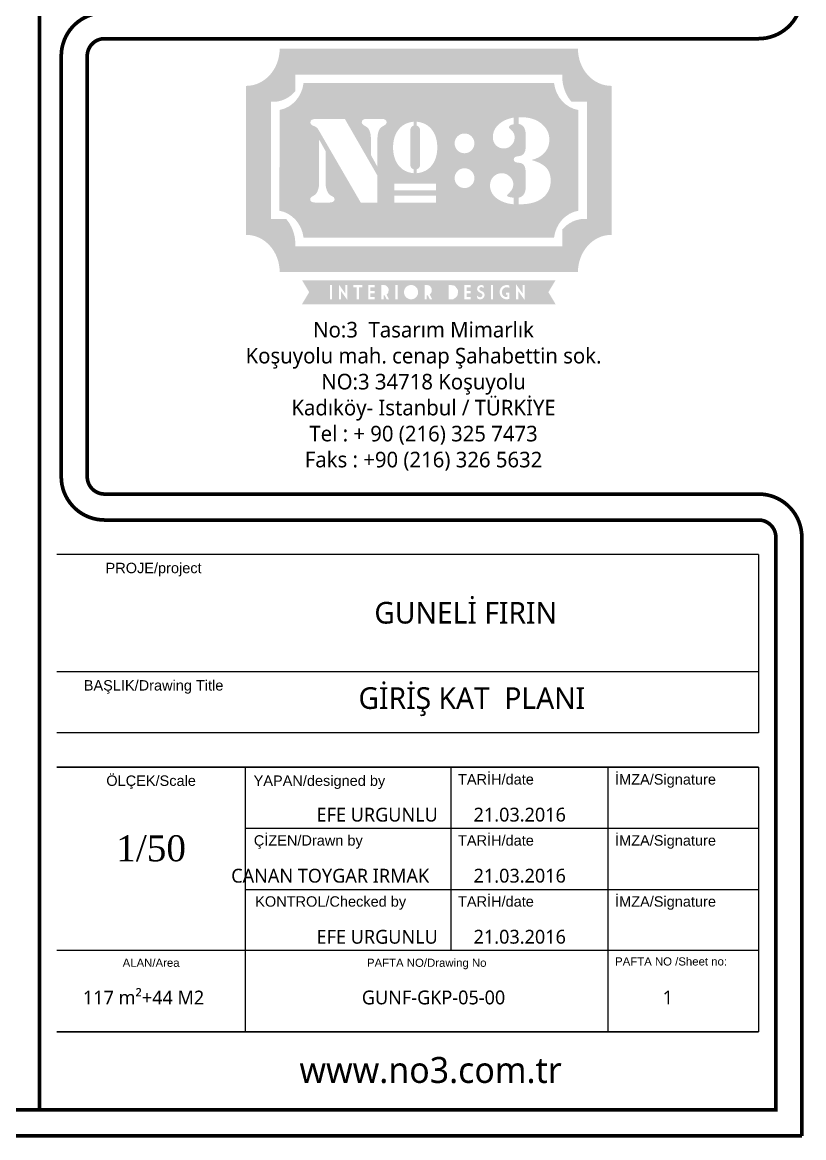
# Model space of a CAD drawing. Header units: millimetres. Extents: x 54215 to 67697, y 23496 to 56611.
# Drawn here: x 58106 to 58559, y 54333 to 54980 of the extents above; entities that cross this region are included whole.
import ezdxf
from ezdxf.enums import TextEntityAlignment as Align

# ---------------------------------------------------------------- set-up
doc = ezdxf.new("R2010")
doc.units = ezdxf.units.MM
doc.layers.add('Layer 1', color=7, linetype='Continuous')
doc.layers.add('t_yazı', color=154, linetype='Continuous', lineweight=25)
doc.styles.add('ARIALT', font='arial.ttf', dxfattribs={"height": 10})
doc.styles.get("Standard").update_dxf_attribs({"font": 'arial.ttf'})

msp = doc.modelspace()

# ---------------------------------------------------------------- hatches: boundary and pattern name
at = {"true_color": 0xe74a37}
h = msp.add_hatch(color=13, dxfattribs=at)
h.dxf.hatch_style = 1
edge = h.paths.add_edge_path()
edge.add_spline(control_points=[(58447.089, 54943.005), (58436.427, 54943.04), (58427.788, 54952.691), (58427.788, 54964.59), (58427.787, 54964.589), (58427.782, 54964.588), (58427.78, 54964.587), (58427.78, 54964.587), (58427.78, 54964.59), (58427.78, 54964.59), (58427.78, 54964.59), (58255.015, 54964.59), (58255.015, 54964.59), (58255.015, 54964.59), (58255.015, 54964.465), (58255.015, 54964.465), (58254.955, 54952.623), (58246.346, 54943.04), (58235.721, 54943.005), (58235.721, 54943.005), (58235.424, 54943.005), (58235.424, 54943.005), (58235.424, 54943.005), (58235.424, 54856.67), (58235.424, 54856.67), (58235.424, 54856.67), (58235.664, 54856.67), (58235.664, 54856.67), (58235.664, 54856.67), (58235.664, 54856.668), (58235.664, 54856.668), (58246.354, 54856.668), (58255.019, 54847), (58255.019, 54835.077), (58255.019, 54835.077), (58255.022, 54835.077), (58255.022, 54835.077), (58255.022, 54835.077), (58255.022, 54835.04), (58255.022, 54835.04), (58255.022, 54835.04), (58427.785, 54835.04), (58427.785, 54835.04), (58427.785, 54835.04), (58427.785, 54835.077), (58427.785, 54835.077), (58427.787, 54835.077), (58427.793, 54835.077), (58427.793, 54835.077), (58427.793, 54847), (58436.458, 54856.668), (58447.148, 54856.668), (58447.148, 54856.668), (58447.148, 54856.67), (58447.148, 54856.67), (58447.148, 54856.67), (58447.372, 54856.67), (58447.372, 54856.67), (58447.372, 54856.67), (58447.372, 54943.005), (58447.372, 54943.005), (58447.372, 54943.005), (58447.089, 54943.005), (58447.089, 54943.005)], knot_values=[0, 0, 0, 0, 1, 1, 1, 2, 2, 2, 3, 3, 3, 4, 4, 4, 5, 5, 5, 6, 6, 6, 7, 7, 7, 8, 8, 8, 9, 9, 9, 10, 10, 10, 11, 11, 11, 12, 12, 12, 13, 13, 13, 14, 14, 14, 15, 15, 15, 16, 16, 16, 17, 17, 17, 18, 18, 18, 19, 19, 19, 20, 20, 20, 21, 21, 21, 21], degree=3, periodic=0)
edge = h.paths.add_edge_path(flags=16)
edge.add_spline(control_points=[(58433.052, 54933.828), (58433.052, 54933.828), (58433.052, 54933.828), (58433.052, 54865.835), (58433.052, 54865.835), (58433.052, 54865.835), (58430.397, 54865.835), (58430.397, 54865.835), (58423.985, 54865.835), (58418.767, 54859.883), (58418.767, 54852.568), (58418.767, 54852.568), (58418.762, 54850.076), (58418.762, 54850.076), (58418.762, 54850.076), (58416.271, 54850.05), (58416.271, 54850.05), (58416.271, 54850.05), (58264.039, 54850.078), (58264.039, 54850.078), (58264.039, 54850.078), (58264.039, 54852.568), (58264.039, 54852.568), (58264.039, 54859.883), (58258.822, 54865.834), (58252.407, 54865.834), (58252.407, 54865.834), (58249.915, 54865.834), (58249.915, 54865.834), (58249.915, 54865.834), (58249.915, 54933.81), (58249.915, 54933.81), (58249.915, 54933.81), (58252.444, 54933.828), (58252.444, 54933.828), (58258.798, 54933.847), (58263.999, 54939.761), (58264.037, 54947.009), (58264.037, 54947.009), (58264.037, 54949.58), (58264.037, 54949.58), (58264.037, 54949.58), (58377.45, 54949.579), (58377.45, 54949.579), (58399.452, 54949.579), (58418.769, 54949.587), (58418.769, 54949.587), (58418.769, 54949.587), (58418.769, 54947.089), (58418.769, 54947.089), (58418.769, 54947.089), (58418.764, 54947.089), (58418.764, 54947.089), (58418.764, 54939.796), (58423.968, 54933.847), (58430.362, 54933.828), (58430.362, 54933.828), (58433.052, 54933.828)], knot_values=[0, 0, 0, 0, 1, 1, 1, 2, 2, 2, 3, 3, 3, 4, 4, 4, 5, 5, 5, 6, 6, 6, 7, 7, 7, 8, 8, 8, 9, 9, 9, 10, 10, 10, 11, 11, 11, 12, 12, 12, 13, 13, 13, 14, 14, 14, 15, 15, 15, 16, 16, 16, 17, 17, 17, 18, 18, 18, 19, 19, 19, 19], degree=3, periodic=0)
h = msp.add_hatch(color=13, dxfattribs=at)
h.dxf.hatch_style = 1
edge = h.paths.add_edge_path()
edge.add_spline(control_points=[(58428.071, 54899.831), (58428.071, 54914.428), (58428.071, 54929.024), (58428.071, 54929.024), (58420.749, 54930.159), (58414.944, 54936.557), (58413.937, 54944.597)], knot_values=[8, 8, 8, 8, 8.5, 8.5, 8.5, 9.5, 9.5, 9.5, 9.5], degree=3, periodic=0)
edge.add_spline(control_points=[(58413.937, 54944.597), (58413.937, 54944.597), (58268.863, 54944.597), (58268.863, 54944.597), (58267.859, 54936.634), (58262.144, 54930.279), (58254.941, 54929.058)], knot_values=[6, 6, 6, 6, 7, 7, 7, 8, 8, 8, 8], degree=3, periodic=0)
edge.add_spline(control_points=[(58254.941, 54929.058), (58254.941, 54929.058), (58254.9, 54870.612), (58254.9, 54870.612), (58262.145, 54869.41), (58267.87, 54863.05), (58268.867, 54855.059)], knot_values=[4, 4, 4, 4, 5, 5, 5, 6, 6, 6, 6], degree=3, periodic=0)
edge.add_spline(control_points=[(58268.867, 54855.059), (58268.867, 54855.059), (58413.781, 54855.033), (58413.781, 54855.033), (58413.781, 54855.033), (58413.781, 54855.033), (58413.781, 54855.033)], knot_values=[2.99999, 2.99999, 2.99999, 2.99999, 3.99999, 3.99999, 3.99999, 4, 4, 4, 4], degree=3, periodic=0)
edge.add_spline(control_points=[(58413.781, 54855.033), (58413.781, 54855.033), (58413.781, 54855.059), (58413.781, 54855.059), (58413.781, 54855.059), (58413.781, 54855.059), (58413.781, 54855.059)], knot_values=[1.99999, 1.99999, 1.99999, 1.99999, 2.99998, 2.99998, 2.99998, 2.99999, 2.99999, 2.99999, 2.99999], degree=3, periodic=0)
edge.add_spline(control_points=[(58413.781, 54855.059), (58413.781, 54855.059), (58413.94, 54855.059), (58413.94, 54855.059)], knot_values=[1.00001, 1.00001, 1.00001, 1.00001, 1.99999, 1.99999, 1.99999, 1.99999], degree=3, periodic=0)
edge.add_spline(control_points=[(58413.94, 54855.059), (58414.945, 54863.11), (58420.749, 54869.506), (58428.071, 54870.637)], knot_values=[0, 0, 0, 0, 1, 1, 1, 1], degree=3, periodic=0)
edge.add_spline(control_points=[(58428.071, 54870.637), (58428.071, 54870.637), (58428.071, 54885.234), (58428.071, 54899.831)], knot_values=[9.5, 9.5, 9.5, 9.5, 10, 10, 10, 10], degree=3, periodic=0)
edge = h.paths.add_edge_path(flags=16)
edge.add_spline(control_points=[(58358.012, 54913.706), (58359.107, 54914.84), (58360.466, 54915.401), (58362.09, 54915.401), (58363.713, 54915.401), (58365.071, 54914.84), (58366.167, 54913.706)], knot_values=[5, 5, 5, 5, 6, 6, 6, 7, 7, 7, 7], degree=3, periodic=0)
edge.add_spline(control_points=[(58366.167, 54913.706), (58367.263, 54912.579), (58367.81, 54911.237), (58367.81, 54909.679)], knot_values=[7, 7, 7, 7, 8, 8, 8, 8], degree=3, periodic=0)
edge.add_spline(control_points=[(58367.81, 54909.679), (58367.81, 54908.128), (58367.263, 54906.787), (58366.167, 54905.657)], knot_values=[0, 0, 0, 0, 1, 1, 1, 1], degree=3, periodic=0)
edge.add_spline(control_points=[(58366.167, 54905.657), (58365.071, 54904.528), (58363.713, 54903.963), (58362.09, 54903.963), (58360.466, 54903.963), (58359.107, 54904.528), (58358.012, 54905.657), (58356.918, 54906.787), (58356.368, 54908.128), (58356.368, 54909.679)], knot_values=[1, 1, 1, 1, 2, 2, 2, 3, 3, 3, 4, 4, 4, 4], degree=3, periodic=0)
edge.add_spline(control_points=[(58356.368, 54909.679), (58356.368, 54911.237), (58356.918, 54912.579), (58358.012, 54913.706)], knot_values=[4, 4, 4, 4, 5, 5, 5, 5], degree=3, periodic=0)
edge = h.paths.add_edge_path(flags=16)
edge.add_spline(control_points=[(58334.372, 54922.231), (58338.257, 54921.874), (58341.264, 54920.249), (58343.384, 54917.359)], knot_values=[5, 5, 5, 5, 6, 6, 6, 6], degree=3, periodic=0)
edge.add_spline(control_points=[(58343.384, 54917.359), (58345.332, 54914.7), (58346.304, 54911.349), (58346.304, 54907.309)], knot_values=[6, 6, 6, 6, 7, 7, 7, 7], degree=3, periodic=0)
edge.add_spline(control_points=[(58346.304, 54907.309), (58346.304, 54903.267), (58345.332, 54899.915), (58343.384, 54897.255)], knot_values=[7, 7, 7, 7, 8, 8, 8, 8], degree=3, periodic=0)
edge.add_spline(control_points=[(58343.384, 54897.255), (58341.264, 54894.365), (58338.257, 54892.743), (58334.372, 54892.383)], knot_values=[8, 8, 8, 8, 9, 9, 9, 9], degree=3, periodic=0)
edge.add_spline(control_points=[(58334.372, 54892.383), (58334.372, 54892.383), (58334.372, 54894.61), (58334.372, 54894.61)], knot_values=[0, 0, 0, 0, 1, 1, 1, 1], degree=3, periodic=0)
edge.add_spline(control_points=[(58334.372, 54894.61), (58335.676, 54895.07), (58336.328, 54895.988), (58336.328, 54897.371), (58336.328, 54897.371), (58336.328, 54917.242), (58336.328, 54917.242)], knot_values=[1, 1, 1, 1, 2, 2, 2, 3, 3, 3, 3], degree=3, periodic=0)
edge.add_spline(control_points=[(58336.328, 54917.242), (58336.328, 54918.626), (58335.676, 54919.547), (58334.372, 54920.007), (58334.372, 54920.007), (58334.372, 54922.231), (58334.372, 54922.231)], knot_values=[3, 3, 3, 3, 4, 4, 4, 5, 5, 5, 5], degree=3, periodic=0)
edge = h.paths.add_edge_path(flags=16)
edge.add_spline(control_points=[(58332.646, 54922.231), (58332.646, 54922.231), (58332.646, 54920.007), (58332.646, 54920.007)], knot_values=[0, 0, 0, 0, 1, 1, 1, 1], degree=3, periodic=0)
edge.add_spline(control_points=[(58332.646, 54920.007), (58331.34, 54919.547), (58330.689, 54918.626), (58330.689, 54917.242), (58330.689, 54917.242), (58330.689, 54897.371), (58330.689, 54897.371)], knot_values=[1, 1, 1, 1, 2, 2, 2, 3, 3, 3, 3], degree=3, periodic=0)
edge.add_spline(control_points=[(58330.689, 54897.371), (58330.689, 54895.988), (58331.34, 54895.07), (58332.646, 54894.61), (58332.646, 54894.61), (58332.646, 54892.383), (58332.646, 54892.383)], knot_values=[3, 3, 3, 3, 4, 4, 4, 5, 5, 5, 5], degree=3, periodic=0)
edge.add_spline(control_points=[(58332.646, 54892.383), (58328.755, 54892.743), (58325.751, 54894.365), (58323.628, 54897.255)], knot_values=[5, 5, 5, 5, 6, 6, 6, 6], degree=3, periodic=0)
edge.add_spline(control_points=[(58323.628, 54897.255), (58321.685, 54899.915), (58320.711, 54903.267), (58320.711, 54907.309)], knot_values=[6, 6, 6, 6, 7, 7, 7, 7], degree=3, periodic=0)
edge.add_spline(control_points=[(58320.711, 54907.309), (58320.711, 54911.349), (58321.685, 54914.7), (58323.628, 54917.359)], knot_values=[7, 7, 7, 7, 8, 8, 8, 8], degree=3, periodic=0)
edge.add_spline(control_points=[(58323.628, 54917.359), (58325.751, 54920.249), (58328.755, 54921.874), (58332.646, 54922.231)], knot_values=[8, 8, 8, 8, 9, 9, 9, 9], degree=3, periodic=0)
edge = h.paths.add_edge_path(flags=16)
edge.add_spline(control_points=[(58378.487, 54913.205), (58378.487, 54916.317), (58379.763, 54918.929), (58382.312, 54921.047)], knot_values=[8, 8, 8, 8, 9, 9, 9, 9], degree=3, periodic=0)
edge.add_spline(control_points=[(58382.312, 54921.047), (58384.56, 54922.906), (58387.301, 54924.096), (58390.543, 54924.611)], knot_values=[9, 9, 9, 9, 10, 10, 10, 10], degree=3, periodic=0)
edge.add_spline(control_points=[(58390.543, 54924.611), (58390.543, 54924.611), (58390.543, 54920.789), (58390.543, 54920.789)], knot_values=[0, 0, 0, 0, 1, 1, 1, 1], degree=3, periodic=0)
edge.add_spline(control_points=[(58390.543, 54920.789), (58388.728, 54920.44), (58387.822, 54919.815), (58387.822, 54918.908)], knot_values=[1, 1, 1, 1, 2, 2, 2, 2], degree=3, periodic=0)
edge.add_spline(control_points=[(58387.822, 54918.908), (58387.822, 54918.694), (58388.36, 54918.089), (58389.442, 54917.094)], knot_values=[2, 2, 2, 2, 3, 3, 3, 3], degree=3, periodic=0)
edge.add_spline(control_points=[(58389.442, 54917.094), (58390.566, 54916.1), (58391.129, 54914.76), (58391.129, 54913.073)], knot_values=[3, 3, 3, 3, 4, 4, 4, 4], degree=3, periodic=0)
edge.add_spline(control_points=[(58391.129, 54913.073), (58391.129, 54911.387), (58390.5, 54909.899), (58389.247, 54908.6)], knot_values=[4, 4, 4, 4, 5, 5, 5, 5], degree=3, periodic=0)
edge.add_spline(control_points=[(58389.247, 54908.6), (58388.041, 54907.348), (58386.591, 54906.72), (58384.902, 54906.72)], knot_values=[5, 5, 5, 5, 6, 6, 6, 6], degree=3, periodic=0)
edge.add_spline(control_points=[(58384.902, 54906.72), (58383.044, 54906.72), (58381.511, 54907.329), (58380.304, 54908.535)], knot_values=[6, 6, 6, 6, 7, 7, 7, 7], degree=3, periodic=0)
edge.add_spline(control_points=[(58380.304, 54908.535), (58379.093, 54909.789), (58378.487, 54911.346), (58378.487, 54913.205)], knot_values=[7, 7, 7, 7, 8, 8, 8, 8], degree=3, periodic=0)
edge = h.paths.add_edge_path(flags=16)
edge.add_spline(control_points=[(58358.012, 54893.546), (58359.107, 54894.678), (58360.466, 54895.24), (58362.09, 54895.24), (58363.713, 54895.24), (58365.071, 54894.678), (58366.167, 54893.546)], knot_values=[5, 5, 5, 5, 6, 6, 6, 7, 7, 7, 7], degree=3, periodic=0)
edge.add_spline(control_points=[(58366.167, 54893.546), (58367.263, 54892.417), (58367.81, 54891.076), (58367.81, 54889.522)], knot_values=[7, 7, 7, 7, 8, 8, 8, 8], degree=3, periodic=0)
edge.add_spline(control_points=[(58367.81, 54889.522), (58367.81, 54887.969), (58367.263, 54886.628), (58366.167, 54885.498)], knot_values=[0, 0, 0, 0, 1, 1, 1, 1], degree=3, periodic=0)
edge.add_spline(control_points=[(58366.167, 54885.498), (58365.071, 54884.371), (58363.713, 54883.805), (58362.09, 54883.805), (58360.466, 54883.805), (58359.107, 54884.371), (58358.012, 54885.498)], knot_values=[1, 1, 1, 1, 2, 2, 2, 3, 3, 3, 3], degree=3, periodic=0)
edge.add_spline(control_points=[(58358.012, 54885.498), (58356.918, 54886.628), (58356.368, 54887.969), (58356.368, 54889.522)], knot_values=[3, 3, 3, 3, 4, 4, 4, 4], degree=3, periodic=0)
edge.add_spline(control_points=[(58356.368, 54889.522), (58356.368, 54891.076), (58356.918, 54892.417), (58358.012, 54893.546)], knot_values=[4, 4, 4, 4, 5, 5, 5, 5], degree=3, periodic=0)
edge = h.paths.add_edge_path(flags=16)
edge.add_spline(control_points=[(58393.463, 54924.808), (58399.294, 54925.067), (58403.874, 54923.686), (58407.202, 54920.66)], knot_values=[16, 16, 16, 16, 17, 17, 17, 17], degree=3, periodic=0)
edge.add_spline(control_points=[(58407.202, 54920.66), (58409.883, 54918.195), (58411.221, 54915.299), (58411.221, 54911.971)], knot_values=[17, 17, 17, 17, 18, 18, 18, 18], degree=3, periodic=0)
edge.add_spline(control_points=[(58411.221, 54911.971), (58411.221, 54908.905), (58410.276, 54906.312), (58408.372, 54904.193)], knot_values=[18, 18, 18, 18, 19, 19, 19, 19], degree=3, periodic=0)
edge.add_spline(control_points=[(58408.372, 54904.193), (58406.596, 54902.248), (58404.158, 54900.886), (58401.046, 54900.109)], knot_values=[19, 19, 19, 19, 20, 20, 20, 20], degree=3, periodic=0)
edge.add_spline(control_points=[(58401.046, 54900.109), (58401.046, 54900.109), (58401.046, 54899.981), (58401.046, 54899.981)], knot_values=[0.00001, 0.00001, 0.00001, 0.00001, 1, 1, 1, 1], degree=3, periodic=0)
edge.add_spline(control_points=[(58401.046, 54899.981), (58404.76, 54898.943), (58407.462, 54897.561), (58409.147, 54895.832)], knot_values=[1, 1, 1, 1, 2, 2, 2, 2], degree=3, periodic=0)
edge.add_spline(control_points=[(58409.147, 54895.832), (58411.048, 54893.93), (58412.001, 54891.358), (58412.001, 54888.117)], knot_values=[2, 2, 2, 2, 3, 3, 3, 3], degree=3, periodic=0)
edge.add_spline(control_points=[(58412.001, 54888.117), (58412.001, 54884.403), (58410.769, 54881.332), (58408.305, 54878.914)], knot_values=[3, 3, 3, 3, 4, 4, 4, 4], degree=3, periodic=0)
edge.add_spline(control_points=[(58408.305, 54878.914), (58405.064, 54875.757), (58400.114, 54874.246), (58393.463, 54874.378), (58393.463, 54874.378), (58393.463, 54878.201), (58393.463, 54878.201)], knot_values=[4, 4, 4, 4, 5, 5, 5, 6, 6, 6, 6], degree=3, periodic=0)
edge.add_spline(control_points=[(58393.463, 54878.201), (58396.141, 54878.85), (58397.48, 54880.797), (58397.48, 54884.032), (58397.48, 54884.032), (58397.48, 54892.722), (58397.48, 54892.722)], knot_values=[6, 6, 6, 6, 7, 7, 7, 8, 8, 8, 8], degree=3, periodic=0)
edge.add_spline(control_points=[(58397.48, 54892.722), (58397.48, 54894.49), (58397.241, 54895.808), (58396.766, 54896.673)], knot_values=[8, 8, 8, 8, 9, 9, 9, 9], degree=3, periodic=0)
edge.add_spline(control_points=[(58396.766, 54896.673), (58396.162, 54897.798), (58394.974, 54898.402), (58393.205, 54898.492)], knot_values=[9, 9, 9, 9, 10, 10, 10, 10], degree=3, periodic=0)
edge.add_spline(control_points=[(58393.205, 54898.492), (58391.473, 54898.577), (58390.608, 54899.18), (58390.608, 54900.303)], knot_values=[10, 10, 10, 10, 11, 11, 11, 11], degree=3, periodic=0)
edge.add_spline(control_points=[(58390.608, 54900.303), (58390.608, 54901.427), (58391.495, 54902.078), (58393.267, 54902.248)], knot_values=[11, 11, 11, 11, 12, 12, 12, 12], degree=3, periodic=0)
edge.add_spline(control_points=[(58393.267, 54902.248), (58396.076, 54902.51), (58397.48, 54904.258), (58397.48, 54907.499), (58397.48, 54907.499), (58397.48, 54915.021), (58397.48, 54915.021)], knot_values=[12, 12, 12, 12, 13, 13, 13, 14, 14, 14, 14], degree=3, periodic=0)
edge.add_spline(control_points=[(58397.48, 54915.021), (58397.48, 54918.39), (58396.141, 54920.379), (58393.463, 54920.98), (58393.463, 54920.98), (58393.463, 54924.808), (58393.463, 54924.808)], knot_values=[14, 14, 14, 14, 15, 15, 15, 16, 16, 16, 16], degree=3, periodic=0)
edge = h.paths.add_edge_path(flags=16)
edge.add_spline(control_points=[(58316.957, 54921.889), (58316.957, 54921.198), (58316.502, 54920.595), (58315.595, 54920.075)], knot_values=[7, 7, 7, 7, 8, 8, 8, 8], degree=3, periodic=0)
edge.add_spline(control_points=[(58315.595, 54920.075), (58314.341, 54919.425), (58313.478, 54918.758), (58313.001, 54918.067)], knot_values=[8, 8, 8, 8, 9, 9, 9, 9], degree=3, periodic=0)
edge.add_spline(control_points=[(58313.001, 54918.067), (58312.093, 54916.77), (58311.638, 54914.784), (58311.638, 54912.1), (58311.638, 54912.1), (58311.638, 54909.885), (58311.638, 54907.116)], knot_values=[9, 9, 9, 9, 10, 10, 10, 10.3750225, 10.3750225, 10.3750225, 10.3750225], degree=3, periodic=0)
edge.add_spline(control_points=[(58311.638, 54907.116), (58311.638, 54904.347), (58311.638, 54901.024), (58311.638, 54898.809)], knot_values=[10.3750225, 10.3750225, 10.3750225, 10.3750225, 10.750015, 10.750015, 10.750015, 10.750015], degree=3, periodic=0)
edge.add_spline(control_points=[(58311.638, 54898.809), (58311.638, 54898.255), (58311.638, 54897.771), (58311.638, 54897.382)], knot_values=[10.750015, 10.750015, 10.750015, 10.750015, 10.8437631, 10.8437631, 10.8437631, 10.8437631], degree=3, periodic=0)
edge.add_spline(control_points=[(58311.638, 54897.382), (58311.638, 54896.992), (58311.638, 54896.698), (58311.638, 54896.525)], knot_values=[10.8437631, 10.8437631, 10.8437631, 10.8437631, 10.9375113, 10.9375113, 10.9375113, 10.9375113], degree=3, periodic=0)
edge.add_spline(control_points=[(58311.638, 54896.525), (58311.638, 54896.482), (58311.638, 54896.446), (58311.638, 54896.418)], knot_values=[10.9375113, 10.9375113, 10.9375113, 10.9375113, 10.9609483, 10.9609483, 10.9609483, 10.9609483], degree=3, periodic=0)
edge.add_spline(control_points=[(58311.638, 54896.418), (58311.638, 54896.391), (58311.638, 54896.371), (58311.638, 54896.36)], knot_values=[10.9609483, 10.9609483, 10.9609483, 10.9609483, 10.9843853, 10.9843853, 10.9843853, 10.9843853], degree=3, periodic=0)
edge.add_spline(control_points=[(58311.638, 54896.36), (58311.638, 54896.357), (58311.638, 54896.354), (58311.638, 54896.353)], knot_values=[10.9843853, 10.9843853, 10.9843853, 10.9843853, 10.9902446, 10.9902446, 10.9902446, 10.9902446], degree=3, periodic=0)
edge.add_spline(control_points=[(58311.638, 54896.353), (58311.638, 54896.351), (58311.638, 54896.35), (58311.638, 54896.349)], knot_values=[10.9902446, 10.9902446, 10.9902446, 10.9902446, 10.9961038, 10.9961038, 10.9961038, 10.9961038], degree=3, periodic=0)
edge.add_spline(control_points=[(58311.638, 54896.349), (58311.638, 54896.349), (58311.638, 54896.349), (58311.638, 54896.349)], knot_values=[10.9961038, 10.9961038, 10.9961038, 10.9961038, 10.9975686, 10.9975686, 10.9975686, 10.9975686], degree=3, periodic=0)
edge.add_spline(control_points=[(58311.638, 54896.349), (58311.638, 54896.348), (58311.638, 54896.348), (58311.638, 54896.348)], knot_values=[10.9975686, 10.9975686, 10.9975686, 10.9975686, 10.9990335, 10.9990335, 10.9990335, 10.9990335], degree=3, periodic=0)
edge.add_spline(control_points=[(58311.638, 54896.348), (58311.638, 54896.348), (58311.638, 54896.348), (58311.638, 54896.348)], knot_values=[10.9990335, 10.9990335, 10.9990335, 10.9990335, 10.9993997, 10.9993997, 10.9993997, 10.9993997], degree=3, periodic=0)
edge.add_spline(control_points=[(58311.638, 54896.348), (58311.638, 54896.348), (58311.638, 54896.348), (58311.638, 54896.348)], knot_values=[10.9993997, 10.9993997, 10.9993997, 10.9993997, 10.9997659, 10.9997659, 10.9997659, 10.9997659], degree=3, periodic=0)
edge.add_spline(control_points=[(58311.638, 54896.348), (58311.638, 54896.348), (58311.638, 54896.348), (58311.638, 54896.348), (58311.638, 54896.348), (58311.638, 54896.348), (58311.638, 54896.348)], knot_values=[10.9997659, 10.9997659, 10.9997659, 10.9997659, 11, 11, 11, 11.0048927, 11.0048927, 11.0048927, 11.0048927], degree=3, periodic=0)
edge.add_spline(control_points=[(58311.471, 54896.422), (58311.431, 54896.494), (58311.363, 54896.616), (58311.274, 54896.778)], knot_values=[12.0624887, 12.0624887, 12.0624887, 12.0624887, 12.1562369, 12.1562369, 12.1562369, 12.1562369], degree=3, periodic=0)
edge.add_spline(control_points=[(58311.274, 54896.778), (58311.184, 54896.94), (58311.072, 54897.141), (58310.944, 54897.372)], knot_values=[12.1562369, 12.1562369, 12.1562369, 12.1562369, 12.249985, 12.249985, 12.249985, 12.249985], degree=3, periodic=0)
edge.add_spline(control_points=[(58310.944, 54897.372), (58310.434, 54898.293), (58309.668, 54899.674), (58309.029, 54900.826)], knot_values=[12.249985, 12.249985, 12.249985, 12.249985, 12.6249775, 12.6249775, 12.6249775, 12.6249775], degree=3, periodic=0)
edge.add_spline(control_points=[(58309.029, 54900.826), (58308.391, 54901.977), (58307.88, 54902.898), (58307.88, 54902.898), (58307.88, 54902.898), (58307.88, 54912.1), (58307.88, 54912.1)], knot_values=[12.6249775, 12.6249775, 12.6249775, 12.6249775, 13, 13, 13, 14, 14, 14, 14], degree=3, periodic=0)
edge.add_spline(control_points=[(58307.88, 54912.1), (58307.88, 54914.784), (58307.426, 54916.77), (58306.52, 54918.067)], knot_values=[1, 1, 1, 1, 2, 2, 2, 2], degree=3, periodic=0)
edge.add_spline(control_points=[(58306.52, 54918.067), (58306.044, 54918.758), (58305.181, 54919.425), (58303.928, 54920.075)], knot_values=[2, 2, 2, 2, 3, 3, 3, 3], degree=3, periodic=0)
edge.add_spline(control_points=[(58303.928, 54920.075), (58303.018, 54920.595), (58302.565, 54921.198), (58302.565, 54921.889)], knot_values=[3, 3, 3, 3, 4, 4, 4, 4], degree=3, periodic=0)
edge.add_spline(control_points=[(58302.565, 54921.889), (58302.565, 54923.186), (58303.496, 54923.836), (58305.352, 54923.836), (58305.352, 54923.836), (58314.169, 54923.836), (58314.169, 54923.836)], knot_values=[4, 4, 4, 4, 5, 5, 5, 6, 6, 6, 6], degree=3, periodic=0)
edge.add_spline(control_points=[(58314.169, 54923.836), (58316.027, 54923.836), (58316.957, 54923.186), (58316.957, 54921.889)], knot_values=[6, 6, 6, 6, 7, 7, 7, 7], degree=3, periodic=0)
h.paths.add_polyline_path([(58345.502, 54886.322), (58345.502, 54882.38), (58321.511, 54882.38), (58321.511, 54886.322)], flags=16)
edge = h.paths.add_edge_path(flags=16)
edge.add_spline(control_points=[(58378.811, 54890.324), (58380.109, 54891.705), (58381.77, 54892.396), (58383.803, 54892.396)], knot_values=[4, 4, 4, 4, 5, 5, 5, 5], degree=3, periodic=0)
edge.add_spline(control_points=[(58383.803, 54892.396), (58385.444, 54892.396), (58386.933, 54891.747), (58388.276, 54890.454)], knot_values=[5, 5, 5, 5, 6, 6, 6, 6], degree=3, periodic=0)
edge.add_spline(control_points=[(58388.276, 54890.454), (58389.661, 54889.197), (58390.347, 54887.75), (58390.347, 54886.11)], knot_values=[6, 6, 6, 6, 7, 7, 7, 7], degree=3, periodic=0)
edge.add_spline(control_points=[(58390.347, 54886.11), (58390.347, 54884.339), (58389.744, 54882.825), (58388.535, 54881.569)], knot_values=[7, 7, 7, 7, 8, 8, 8, 8], degree=3, periodic=0)
edge.add_spline(control_points=[(58388.535, 54881.569), (58387.322, 54880.316), (58386.72, 54879.646), (58386.72, 54879.561)], knot_values=[8, 8, 8, 8, 9, 9, 9, 9], degree=3, periodic=0)
edge.add_spline(control_points=[(58386.72, 54879.561), (58386.72, 54878.828), (58387.994, 54878.372), (58390.543, 54878.201)], knot_values=[9, 9, 9, 9, 10, 10, 10, 10], degree=3, periodic=0)
edge.add_spline(control_points=[(58390.543, 54878.201), (58390.543, 54878.201), (58390.543, 54874.378), (58390.543, 54874.378)], knot_values=[0, 0, 0, 0, 1, 1, 1, 1], degree=3, periodic=0)
edge.add_spline(control_points=[(58390.543, 54874.378), (58387.003, 54874.681), (58383.952, 54875.67), (58381.405, 54877.357)], knot_values=[1, 1, 1, 1, 2, 2, 2, 2], degree=3, periodic=0)
edge.add_spline(control_points=[(58381.405, 54877.357), (58378.378, 54879.39), (58376.866, 54882.045), (58376.866, 54885.332)], knot_values=[2, 2, 2, 2, 3, 3, 3, 3], degree=3, periodic=0)
edge.add_spline(control_points=[(58376.866, 54885.332), (58376.866, 54887.322), (58377.517, 54888.981), (58378.811, 54890.324)], knot_values=[3, 3, 3, 3, 4, 4, 4, 4], degree=3, periodic=0)
h.paths.add_polyline_path([(58345.502, 54879.292), (58345.502, 54875.348), (58321.511, 54875.348), (58321.511, 54879.292)], flags=16)
edge = h.paths.add_edge_path(flags=16)
edge.add_spline(control_points=[(58302.208, 54907.434), (58306.923, 54899.234), (58311.638, 54891.033), (58311.638, 54891.033), (58311.638, 54891.033), (58311.638, 54887.112), (58311.638, 54883.191)], knot_values=[0.5, 0.5, 0.5, 0.5, 1, 1, 1, 1.5, 1.5, 1.5, 1.5], degree=3, periodic=0)
edge.add_spline(control_points=[(58311.638, 54883.191), (58311.638, 54879.27), (58311.638, 54875.348), (58311.638, 54875.348), (58311.638, 54875.348), (58309.225, 54875.348), (58306.811, 54875.348)], knot_values=[1.5, 1.5, 1.5, 1.5, 2, 2, 2, 2.5, 2.5, 2.5, 2.5], degree=3, periodic=0)
edge.add_spline(control_points=[(58306.811, 54875.348), (58304.398, 54875.348), (58301.985, 54875.348), (58301.985, 54875.348), (58301.985, 54875.348), (58278.258, 54916.249), (58278.258, 54916.249)], knot_values=[2.5, 2.5, 2.5, 2.5, 3, 3, 3, 4, 4, 4, 4], degree=3, periodic=0)
edge.add_spline(control_points=[(58278.258, 54916.249), (58277.567, 54917.461), (58277.111, 54918.176), (58276.897, 54918.39)], knot_values=[4, 4, 4, 4, 5, 5, 5, 5], degree=3, periodic=0)
edge.add_spline(control_points=[(58276.897, 54918.39), (58276.421, 54918.994), (58275.706, 54919.447), (58274.756, 54919.75)], knot_values=[5, 5, 5, 5, 6, 6, 6, 6], degree=3, periodic=0)
edge.add_spline(control_points=[(58274.756, 54919.75), (58273.46, 54920.182), (58272.809, 54920.874), (58272.809, 54921.827)], knot_values=[6, 6, 6, 6, 7, 7, 7, 7], degree=3, periodic=0)
edge.add_spline(control_points=[(58272.809, 54921.827), (58272.809, 54923.164), (58273.916, 54923.836), (58276.12, 54923.836), (58276.12, 54923.836), (58280.284, 54923.836), (58284.449, 54923.836)], knot_values=[7, 7, 7, 7, 8, 8, 8, 8.5, 8.5, 8.5, 8.5], degree=3, periodic=0)
edge.add_spline(control_points=[(58284.449, 54923.836), (58288.613, 54923.836), (58292.778, 54923.836), (58292.778, 54923.836), (58292.778, 54923.836), (58297.493, 54915.635), (58302.208, 54907.434)], knot_values=[8.5, 8.5, 8.5, 8.5, 9, 9, 9, 9.5, 9.5, 9.5, 9.5], degree=3, periodic=0)
edge = h.paths.add_edge_path(flags=16)
edge.add_spline(control_points=[(58279.812, 54908.408), (58280.719, 54906.788), (58281.626, 54905.168), (58281.626, 54905.168), (58281.626, 54905.168), (58281.626, 54885.59), (58281.626, 54885.59)], knot_values=[2.5, 2.5, 2.5, 2.5, 3, 3, 3, 4, 4, 4, 4], degree=3, periodic=0)
edge.add_spline(control_points=[(58281.626, 54885.59), (58281.931, 54883.254), (58282.536, 54881.548), (58283.442, 54880.47)], knot_values=[4, 4, 4, 4, 5, 5, 5, 5], degree=3, periodic=0)
edge.add_spline(control_points=[(58283.442, 54880.47), (58283.832, 54879.953), (58284.588, 54879.412), (58285.71, 54878.85)], knot_values=[5, 5, 5, 5, 6, 6, 6, 6], degree=3, periodic=0)
edge.add_spline(control_points=[(58285.71, 54878.85), (58286.448, 54878.462), (58286.812, 54877.917), (58286.812, 54877.231)], knot_values=[6, 6, 6, 6, 7, 7, 7, 7], degree=3, periodic=0)
edge.add_spline(control_points=[(58286.812, 54877.231), (58286.812, 54875.977), (58285.691, 54875.348), (58283.442, 54875.348), (58283.442, 54875.348), (58276.053, 54875.348), (58276.053, 54875.348)], knot_values=[7, 7, 7, 7, 8, 8, 8, 9, 9, 9, 9], degree=3, periodic=0)
edge.add_spline(control_points=[(58276.053, 54875.348), (58273.805, 54875.348), (58272.683, 54875.977), (58272.683, 54877.231)], knot_values=[9, 9, 9, 9, 10, 10, 10, 10], degree=3, periodic=0)
edge.add_spline(control_points=[(58272.683, 54877.231), (58272.683, 54877.917), (58273.051, 54878.462), (58273.784, 54878.85)], knot_values=[10, 10, 10, 10, 11, 11, 11, 11], degree=3, periodic=0)
edge.add_spline(control_points=[(58273.784, 54878.85), (58274.908, 54879.412), (58275.662, 54879.953), (58276.053, 54880.47)], knot_values=[11, 11, 11, 11, 12, 12, 12, 12], degree=3, periodic=0)
edge.add_spline(control_points=[(58276.053, 54880.47), (58276.962, 54881.548), (58277.567, 54883.254), (58277.868, 54885.59)], knot_values=[12, 12, 12, 12, 13, 13, 13, 13], degree=3, periodic=0)
edge.add_spline(control_points=[(58277.868, 54885.59), (58277.868, 54885.59), (58277.868, 54892.105), (58277.868, 54898.619)], knot_values=[0, 0, 0, 0, 0.5, 0.5, 0.5, 0.5], degree=3, periodic=0)
edge.add_spline(control_points=[(58277.868, 54898.619), (58277.868, 54905.134), (58277.868, 54911.649), (58277.868, 54911.649)], knot_values=[0.5, 0.5, 0.5, 0.5, 1, 1, 1, 1], degree=3, periodic=0)
edge.add_spline(control_points=[(58277.868, 54911.649), (58277.868, 54911.649), (58277.998, 54911.649), (58277.998, 54911.649)], knot_values=[1.00001, 1.00001, 1.00001, 1.00001, 1.99999, 1.99999, 1.99999, 1.99999], degree=3, periodic=0)
edge.add_spline(control_points=[(58277.998, 54911.649), (58277.998, 54911.649), (58277.998, 54911.649), (58277.998, 54911.649), (58277.998, 54911.649), (58278.905, 54910.029), (58279.812, 54908.408)], knot_values=[1.99999, 1.99999, 1.99999, 1.99999, 2.25, 2.25, 2.25, 2.5, 2.5, 2.5, 2.5], degree=3, periodic=0)
at = {"layer": 'Layer 1', "true_color": 0xe74a37}
h = msp.add_hatch(color=13, dxfattribs=at)
h.dxf.hatch_style = 2
h.paths.add_polyline_path([(58387.1, 54830.396), (58295.694, 54830.396), (58267.971, 54830.396), (58272.1, 54823.444), (58267.971, 54816.488), (58295.694, 54816.488), (58387.1, 54816.488), (58414.824, 54816.488), (58410.694, 54823.444), (58414.824, 54830.396)])
h.paths.add_polyline_path([(58285.297, 54819.312), (58284.087, 54819.312), (58284.087, 54827.525), (58285.297, 54827.525)])
h.paths.add_polyline_path([(58294.186, 54818.95), (58290.499, 54824.104), (58290.499, 54819.312), (58289.29, 54819.312), (58289.29, 54827.905), (58292.977, 54822.738), (58292.977, 54827.571), (58294.186, 54827.571)])
h.paths.add_polyline_path([(58302.87, 54826.275), (58300.883, 54826.275), (58300.883, 54819.357), (58299.673, 54819.357), (58299.673, 54826.275), (58297.687, 54826.275), (58297.687, 54827.571), (58302.87, 54827.571)])
h.paths.add_polyline_path([(58310.052, 54826.275), (58307.585, 54826.275), (58307.585, 54824.044), (58310.052, 54824.044), (58310.052, 54822.793), (58307.585, 54822.793), (58307.585, 54820.562), (58310.052, 54820.562), (58310.052, 54819.312), (58306.37, 54819.312), (58306.37, 54827.525), (58310.052, 54827.525)])
edge = h.paths.add_edge_path()
edge.add_spline(control_points=[(58317.834, 54823.045), (58317.834, 54823.045), (58317.834, 54823.045), (58317.305, 54822.463), (58317.171, 54822.32), (58317.034, 54822.192), (58316.889, 54822.085), (58316.889, 54822.085), (58318.331, 54819.3), (58318.331, 54819.3), (58318.331, 54819.3), (58317.035, 54819.3), (58317.035, 54819.3), (58317.035, 54819.3), (58315.838, 54821.633), (58315.838, 54821.633), (58315.688, 54821.608), (58315.538, 54821.595), (58315.383, 54821.595), (58315.312, 54821.595), (58315.241, 54821.598), (58315.167, 54821.604), (58315.167, 54821.604), (58315.167, 54819.323), (58315.167, 54819.323), (58315.167, 54819.323), (58313.959, 54819.323), (58313.959, 54819.323), (58313.959, 54819.323), (58313.959, 54827.536), (58313.959, 54827.536), (58313.959, 54827.536), (58315.167, 54827.536), (58315.167, 54827.536), (58315.167, 54827.536), (58315.167, 54827.532), (58315.167, 54827.532), (58315.241, 54827.535), (58315.312, 54827.536), (58315.383, 54827.536), (58316.134, 54827.536), (58316.776, 54827.246), (58317.305, 54826.666), (58317.834, 54826.085), (58318.098, 54825.387), (58318.098, 54824.569), (58318.098, 54823.747), (58317.834, 54823.045)], knot_values=[0, 0, 0, 0, 0.00005, 0.0001, 1, 1, 1, 2, 2, 2, 3, 3, 3, 4, 4, 4, 5, 5, 5, 6, 6, 6, 7, 7, 7, 8, 8, 8, 9, 9, 9, 10, 10, 10, 11, 11, 11, 12, 12, 12, 13, 13, 13, 14, 14, 14, 15, 15, 15, 15], degree=3, periodic=0)
h.paths.add_polyline_path([(58323.268, 54819.312), (58322.058, 54819.312), (58322.058, 54827.571), (58323.268, 54827.571)])
edge = h.paths.add_edge_path()
edge.add_spline(control_points=[(58333.638, 54826.748), (58333.638, 54826.748), (58333.638, 54826.748), (58334.007, 54826.377), (58334.379, 54826.005), (58334.67, 54825.565), (58334.885, 54825.057), (58335.099, 54824.548), (58335.207, 54824.01), (58335.207, 54823.44), (58335.207, 54822.869), (58335.099, 54822.331), (58334.885, 54821.832), (58334.67, 54821.331), (58334.379, 54820.895), (58334.007, 54820.523), (58333.638, 54820.151), (58333.204, 54819.857), (58332.712, 54819.639), (58332.219, 54819.42), (58331.689, 54819.312), (58331.125, 54819.312), (58330.556, 54819.312), (58330.025, 54819.42), (58329.533, 54819.639), (58329.04, 54819.857), (58328.607, 54820.151), (58328.237, 54820.523), (58327.866, 54820.895), (58327.574, 54821.331), (58327.36, 54821.832), (58327.146, 54822.331), (58327.039, 54822.869), (58327.039, 54823.44), (58327.039, 54824.01), (58327.146, 54824.548), (58327.36, 54825.057), (58327.574, 54825.565), (58327.866, 54826.005), (58328.237, 54826.377), (58328.607, 54826.748), (58329.04, 54827.043), (58329.533, 54827.257), (58330.025, 54827.473), (58330.556, 54827.583), (58331.125, 54827.583), (58331.689, 54827.583), (58332.219, 54827.473), (58332.712, 54827.257), (58333.204, 54827.043), (58333.638, 54826.748)], knot_values=[0, 0, 0, 0, 0.00005, 0.0001, 1, 1, 1, 2, 2, 2, 3, 3, 3, 4, 4, 4, 5, 5, 5, 6, 6, 6, 7, 7, 7, 8, 8, 8, 9, 9, 9, 10, 10, 10, 11, 11, 11, 12, 12, 12, 13, 13, 13, 14, 14, 14, 15, 15, 15, 16, 16, 16, 16], degree=3, periodic=0)
edge = h.paths.add_edge_path()
edge.add_spline(control_points=[(58342.838, 54823.045), (58342.838, 54823.045), (58342.838, 54823.045), (58342.309, 54822.463), (58342.176, 54822.32), (58342.036, 54822.192), (58341.894, 54822.085), (58341.894, 54822.085), (58343.334, 54819.3), (58343.334, 54819.3), (58343.334, 54819.3), (58342.04, 54819.3), (58342.04, 54819.3), (58342.04, 54819.3), (58340.841, 54821.633), (58340.841, 54821.633), (58340.693, 54821.608), (58340.541, 54821.595), (58340.387, 54821.595), (58340.316, 54821.595), (58340.243, 54821.598), (58340.171, 54821.604), (58340.171, 54821.604), (58340.171, 54819.323), (58340.171, 54819.323), (58340.171, 54819.323), (58338.961, 54819.323), (58338.961, 54819.323), (58338.961, 54819.323), (58338.961, 54827.536), (58338.961, 54827.536), (58338.961, 54827.536), (58340.171, 54827.536), (58340.171, 54827.536), (58340.171, 54827.536), (58340.171, 54827.532), (58340.171, 54827.532), (58340.243, 54827.535), (58340.316, 54827.536), (58340.387, 54827.536), (58341.14, 54827.536), (58341.78, 54827.246), (58342.309, 54826.666), (58342.838, 54826.085), (58343.102, 54825.387), (58343.102, 54824.569), (58343.102, 54823.747), (58342.838, 54823.045)], knot_values=[0, 0, 0, 0, 0.00005, 0.0001, 1, 1, 1, 2, 2, 2, 3, 3, 3, 4, 4, 4, 5, 5, 5, 6, 6, 6, 7, 7, 7, 8, 8, 8, 9, 9, 9, 10, 10, 10, 11, 11, 11, 12, 12, 12, 13, 13, 13, 14, 14, 14, 15, 15, 15, 15], degree=3, periodic=0)
edge = h.paths.add_edge_path()
edge.add_spline(control_points=[(58354.294, 54827.525), (58354.294, 54827.525), (58354.294, 54827.525), (58354.294, 54827.525), (58355.392, 54827.525), (58356.327, 54827.124), (58357.103, 54826.324), (58357.879, 54825.522), (58358.267, 54824.553), (58358.267, 54823.419), (58358.267, 54822.287), (58357.879, 54821.321), (58357.103, 54820.517), (58356.327, 54819.714), (58355.392, 54819.312), (58354.294, 54819.312), (58354.294, 54819.312), (58352.831, 54819.312), (58352.831, 54819.312), (58352.831, 54819.312), (58352.831, 54827.525), (58352.831, 54827.525), (58352.831, 54827.525), (58354.294, 54827.525)], knot_values=[0, 0, 0, 0, 0.00005, 0.0001, 1, 1, 1, 2, 2, 2, 3, 3, 3, 4, 4, 4, 5, 5, 5, 6, 6, 6, 7, 7, 7, 7], degree=3, periodic=0)
h.paths.add_polyline_path([(58365.705, 54826.275), (58363.238, 54826.275), (58363.238, 54824.044), (58365.705, 54824.044), (58365.705, 54822.793), (58363.238, 54822.793), (58363.238, 54820.562), (58365.705, 54820.562), (58365.705, 54819.312), (58362.023, 54819.312), (58362.023, 54827.525), (58365.705, 54827.525)])
edge = h.paths.add_edge_path()
edge.add_spline(control_points=[(58372.912, 54823.489), (58372.912, 54823.489), (58372.912, 54823.489), (58373.088, 54823.318), (58373.263, 54823.147), (58373.406, 54822.931), (58373.515, 54822.672), (58373.623, 54822.411), (58373.68, 54822.103), (58373.687, 54821.745), (58373.687, 54821.419), (58373.622, 54821.106), (58373.488, 54820.81), (58373.355, 54820.515), (58373.17, 54820.254), (58372.932, 54820.027), (58372.695, 54819.8), (58372.422, 54819.621), (58372.114, 54819.493), (58371.806, 54819.365), (58371.485, 54819.3), (58371.15, 54819.3), (58370.805, 54819.3), (58370.5, 54819.346), (58370.234, 54819.435), (58369.97, 54819.524), (58369.687, 54819.685), (58369.385, 54819.915), (58369.385, 54819.915), (58369.385, 54821.449), (58369.385, 54821.449), (58369.573, 54821.245), (58369.715, 54821.106), (58369.818, 54821.034), (58369.919, 54820.961), (58370.041, 54820.883), (58370.188, 54820.802), (58370.333, 54820.72), (58370.494, 54820.651), (58370.669, 54820.595), (58370.846, 54820.539), (58371.021, 54820.512), (58371.194, 54820.512), (58371.55, 54820.512), (58371.842, 54820.64), (58372.07, 54820.895), (58372.299, 54821.149), (58372.413, 54821.45), (58372.413, 54821.801), (58372.413, 54822.087), (58372.317, 54822.32), (58372.122, 54822.499), (58371.928, 54822.677), (58371.61, 54822.881), (58371.167, 54823.112), (58370.899, 54823.253), (58370.676, 54823.383), (58370.492, 54823.496), (58370.307, 54823.612), (58370.132, 54823.755), (58369.961, 54823.927), (58369.794, 54824.097), (58369.658, 54824.302), (58369.552, 54824.538), (58369.447, 54824.773), (58369.396, 54825.052), (58369.396, 54825.371), (58369.411, 54825.685), (58369.484, 54825.975), (58369.616, 54826.245), (58369.75, 54826.515), (58369.93, 54826.75), (58370.157, 54826.953), (58370.384, 54827.156), (58370.642, 54827.313), (58370.932, 54827.425), (58371.221, 54827.536), (58371.527, 54827.592), (58371.846, 54827.592), (58372.087, 54827.585), (58372.307, 54827.551), (58372.504, 54827.489), (58372.702, 54827.429), (58372.928, 54827.318), (58373.18, 54827.158), (58373.18, 54827.158), (58373.18, 54825.868), (58373.18, 54825.868), (58373.028, 54825.971), (58372.925, 54826.037), (58372.869, 54826.061), (58372.813, 54826.085), (58372.735, 54826.127), (58372.632, 54826.185), (58372.529, 54826.241), (58372.41, 54826.291), (58372.276, 54826.332), (58372.139, 54826.374), (58371.997, 54826.393), (58371.846, 54826.393), (58371.508, 54826.388), (58371.221, 54826.279), (58370.989, 54826.061), (58370.755, 54825.844), (58370.636, 54825.591), (58370.636, 54825.305), (58370.645, 54825.032), (58370.742, 54824.817), (58370.932, 54824.656), (58371.121, 54824.493), (58371.424, 54824.311), (58371.846, 54824.109), (58372.135, 54823.97), (58372.369, 54823.843), (58372.55, 54823.737), (58372.731, 54823.629), (58372.912, 54823.489)], knot_values=[0, 0, 0, 0, 0.00005, 0.0001, 1, 1, 1, 2, 2, 2, 3, 3, 3, 4, 4, 4, 5, 5, 5, 6, 6, 6, 7, 7, 7, 8, 8, 8, 9, 9, 9, 10, 10, 10, 11, 11, 11, 12, 12, 12, 13, 13, 13, 14, 14, 14, 15, 15, 15, 16, 16, 16, 17, 17, 17, 18, 18, 18, 19, 19, 19, 20, 20, 20, 21, 21, 21, 22, 22, 22, 23, 23, 23, 24, 24, 24, 25, 25, 25, 26, 26, 26, 27, 27, 27, 28, 28, 28, 29, 29, 29, 30, 30, 30, 31, 31, 31, 32, 32, 32, 33, 33, 33, 34, 34, 34, 35, 35, 35, 36, 36, 36, 37, 37, 37, 38, 38, 38, 38], degree=3, periodic=0)
h.paths.add_polyline_path([(58378.668, 54819.312), (58377.459, 54819.312), (58377.459, 54827.571), (58378.668, 54827.571)])
edge = h.paths.add_edge_path()
edge.add_spline(control_points=[(58384.44, 54827.043), (58384.44, 54827.043), (58384.44, 54827.043), (58384.934, 54827.257), (58385.426, 54827.473), (58385.958, 54827.583), (58386.526, 54827.583), (58387.059, 54827.583), (58387.559, 54827.486), (58388.028, 54827.297), (58388.028, 54827.297), (58388.028, 54825.852), (58388.028, 54825.852), (58387.893, 54825.938), (58387.754, 54826.013), (58387.606, 54826.075), (58387.267, 54826.219), (58386.907, 54826.292), (58386.526, 54826.292), (58386.141, 54826.292), (58385.78, 54826.219), (58385.441, 54826.075), (58385.103, 54825.93), (58384.808, 54825.728), (58384.555, 54825.469), (58384.304, 54825.211), (58384.106, 54824.908), (58383.962, 54824.559), (58383.817, 54824.213), (58383.746, 54823.838), (58383.746, 54823.44), (58383.746, 54823.044), (58383.817, 54822.671), (58383.962, 54822.324), (58384.106, 54821.974), (58384.304, 54821.672), (58384.555, 54821.414), (58384.808, 54821.154), (58385.103, 54820.951), (58385.441, 54820.805), (58385.78, 54820.658), (58386.141, 54820.585), (58386.526, 54820.585), (58386.685, 54820.585), (58386.839, 54820.597), (58386.991, 54820.624), (58386.991, 54820.624), (58386.991, 54821.99), (58386.991, 54821.99), (58386.991, 54821.99), (58386.154, 54821.99), (58386.154, 54821.99), (58386.154, 54821.99), (58386.154, 54823.241), (58386.154, 54823.241), (58386.154, 54823.241), (58388.028, 54823.241), (58388.028, 54823.241), (58388.028, 54823.241), (58388.028, 54819.602), (58388.028, 54819.602), (58387.559, 54819.409), (58387.059, 54819.312), (58386.526, 54819.312), (58385.958, 54819.312), (58385.426, 54819.42), (58384.934, 54819.639), (58384.44, 54819.857), (58384.009, 54820.151), (58383.639, 54820.523), (58383.267, 54820.895), (58382.975, 54821.331), (58382.761, 54821.832), (58382.548, 54822.331), (58382.441, 54822.869), (58382.441, 54823.44), (58382.441, 54824.01), (58382.548, 54824.548), (58382.761, 54825.057), (58382.975, 54825.565), (58383.267, 54826.005), (58383.639, 54826.377), (58384.009, 54826.748), (58384.44, 54827.043)], knot_values=[0, 0, 0, 0, 0.00005, 0.0001, 1, 1, 1, 2, 2, 2, 3, 3, 3, 4, 4, 4, 5, 5, 5, 6, 6, 6, 7, 7, 7, 8, 8, 8, 9, 9, 9, 10, 10, 10, 11, 11, 11, 12, 12, 12, 13, 13, 13, 14, 14, 14, 15, 15, 15, 16, 16, 16, 17, 17, 17, 18, 18, 18, 19, 19, 19, 20, 20, 20, 21, 21, 21, 22, 22, 22, 23, 23, 23, 24, 24, 24, 25, 25, 25, 26, 26, 26, 27, 27, 27, 27], degree=3, periodic=0)
h.paths.add_polyline_path([(58396.892, 54818.95), (58393.207, 54824.104), (58393.207, 54819.312), (58391.997, 54819.312), (58391.997, 54827.905), (58395.684, 54822.738), (58395.684, 54827.571), (58396.892, 54827.571)])

# ---------------------------------------------------------------- linework, layer by layer
at = {"color": 250}
for p, q in [((58532.389, 54671.327), (58125.988, 54671.327)), ((58532.389, 54671.327), (58532.389, 54568.134)), ((58125.988, 54603.526), (58532.389, 54603.526)), ((58532.389, 54568.134), (58125.988, 54568.134)), ((58532.389, 54548.064), (58125.988, 54548.064)), ((58125.988, 54548.064), (58532.389, 54548.064)), ((58235.114, 54548.064), (58235.114, 54394.698)), ((58354.104, 54548.064), (58354.104, 54441.888)), ((58445.095, 54548.064), (58445.095, 54394.698)), ((58532.389, 54548.064), (58532.389, 54394.698)), ((58532.389, 54512.672), (58235.114, 54512.672)), ((58235.114, 54477.28), (58532.389, 54477.28)), ((58532.389, 54441.888), (58125.988, 54441.888)), ((58125.988, 54394.698), (58532.389, 54394.698)), ((58532.389, 54394.698), (58125.988, 54394.698))]:
    msp.add_line(p, q, dxfattribs=at)
at = {"color": 252, "const_width": 2.135}
for points in [[(58557.476, 54334.49), (55067.754, 54334.49), (55067.754, 56134.49), (58557.476, 56134.49), (58557.476, 54995.442, -0.4142136), (58532.389, 54970.355), (58153.583, 54970.355, 0.4142136), (58143.549, 54960.321), (58143.549, 54716.483, 0.4142136), (58153.583, 54706.448), (58532.389, 54706.448, -0.4142136), (58557.476, 54681.362), (58557.476, 54334.49)], [(58542.424, 54995.442, -0.4142136), (58532.389, 54985.407), (58153.583, 54985.407, 0.4142136), (58128.497, 54960.321), (58128.497, 54716.483, 0.4142136), (58153.583, 54691.397), (58532.389, 54691.397, -0.4142136), (58542.424, 54681.362), (58542.424, 54349.542), (55082.806, 54349.542), (55082.806, 56119.438), (58542.424, 56119.438), (58542.424, 54995.442)]]:
    msp.add_lwpolyline(points, format="xyb", dxfattribs=at)
msp.add_lwpolyline([(58115.953, 54349.542), (58115.953, 56119.438)], dxfattribs=at)

# ---------------------------------------------------------------- texts
at = {"color": 7}
for s, insert, char_height, width, attachment_point in [('{\\fLucida Sans Unicode|b0|i0|c162|p34;No:3  Tasarım Mimarlık\\PKoşuyolu mah. cenap Şahabettin sok.\\PNO:3 34718 Koşuyolu\\PKadıköy- Istanbul / TÜRKİYE\\PTel : + 90 (216) 325 7473\\PFaks : +90 (216) 326 5632}', (58338.355, 54763.067), 9.03114, 233.90379, 5), ('{\\fLucida Sans Unicode|b0|i0|c162|p34;GUNELİ FIRIN}', (58362.766, 54637.57), 12.54325, 279.45279, 5), ('{\\fLucida Sans Unicode|b0|i0|c162|p34;GİRİŞ KAT  PLANI}', (58366.334, 54586.088), 12.54325, 307.0384, 5), ('{\\fLucida Sans Unicode|b0|i0|c162|p34;EFE URGUNLU}', (58276.365, 54520.588), 8.02768, 307.0384, 4), ('{\\fLucida Sans Unicode|b0|i0|c162|p34;21.03.2016}', (58367.355, 54520.588), 8.02768, 307.0384, 4), ('{\\fGeorgia|b0|i0|c162|p18;1/50\\P}', (58180.551, 54501.033), 15.0519, 307.0384, 5), ('{\\fLucida Sans Unicode|b0|i0|c162|p34;CANAN TOYGAR IRMAK}', (58226.935, 54485.196), 8.02768, 307.0384, 4), ('{\\fLucida Sans Unicode|b0|i0|c162|p34;21.03.2016}', (58367.355, 54485.196), 8.02768, 307.0384, 4), ('{\\fLucida Sans Unicode|b0|i0|c162|p34;EFE URGUNLU}', (58276.365, 54449.804), 8.02768, 307.0384, 4), ('{\\fLucida Sans Unicode|b0|i0|c162|p34;21.03.2016}', (58367.355, 54449.804), 8.02768, 307.0384, 4), ('{\\fLucida Sans Unicode|b0|i0|c162|p34;117 m²+44 M2}', (58141.073, 54414.643), 8.02768, 307.0384, 4), ('{\\fLucida Sans Unicode|b0|i0|c162|p34;GUNF-GKP-05-00}', (58302.606, 54414.643), 8.02768, 307.0384, 4), ('{\\fLucida Sans Unicode|b0|i0|c162|p34;1}', (58476.85, 54414.643), 8.02768, 307.0384, 4), ('{\\fLucida Sans Unicode|b0|i0|c162|p34;www.no3.com.tr}', (58342.452, 54372.529), 15.0519, 233.90379, 5)]:
    msp.add_mtext(s, dxfattribs=dict(at, insert=insert, char_height=char_height, width=width, attachment_point=attachment_point))
at = {"layer": 't_yazı', "linetype": 'Continuous', "style": 'ARIALT'}
for s, height, p in [('ALAN/Area', 4.719, (58180.551, 54434.809)), ('PAFTA NO/Drawing No', 4.71898, (58340.195, 54434.809))]:
    msp.add_text(s, height=height, dxfattribs=at).set_placement(p, align=Align.MIDDLE_CENTER)
at = {"layer": 't_yazı', "style": 'ARIALT'}
for s, insert, char_height, width, attachment_point in [('PROJE/project', (58181.989, 54666.608), 6.02076, 111.9856, 2), ('BAŞLIK/Drawing Title', (58181.989, 54598.587), 6.02076, 111.9856, 2), ('TARİH/date', (58358.316, 54544.108), 6.0208, 45.79917, 1), ('İMZA/Signature', (58449.307, 54544.108), 6.02076, 45.79917, 1), ('ÖLÇEK/Scale', (58180.551, 54543.346), 6.02076, 40.67138, 2), ('YAPAN/designed by', (58278.039, 54543.346), 6.02076, 111.9856, 2), ('ÇİZEN/Drawn by', (58271.597, 54508.716), 6.02076, 111.9856, 2), ('TARİH/date', (58358.316, 54508.716), 6.0208, 45.79917, 1), ('İMZA/Signature', (58449.307, 54508.716), 6.02076, 45.79917, 1), ('TARİH/date', (58358.316, 54473.323), 6.0208, 45.79917, 1), ('İMZA/Signature', (58449.307, 54473.323), 6.02076, 45.79917, 1), ('KONTROL/Checked by', (58240.858, 54473.323), 6.02076, 100.6056, 1)]:
    msp.add_mtext(s, dxfattribs=dict(at, insert=insert, char_height=char_height, width=width, attachment_point=attachment_point))
at = {"layer": 't_yazı', "linetype": 'Continuous', "insert": (58449.307, 54437.931), "char_height": 4.71898, "width": 113.029, "attachment_point": 1, "style": 'ARIALT'}
msp.add_mtext('PAFTA NO /Sheet no:', dxfattribs=at)

doc.saveas('drawing.dxf')
